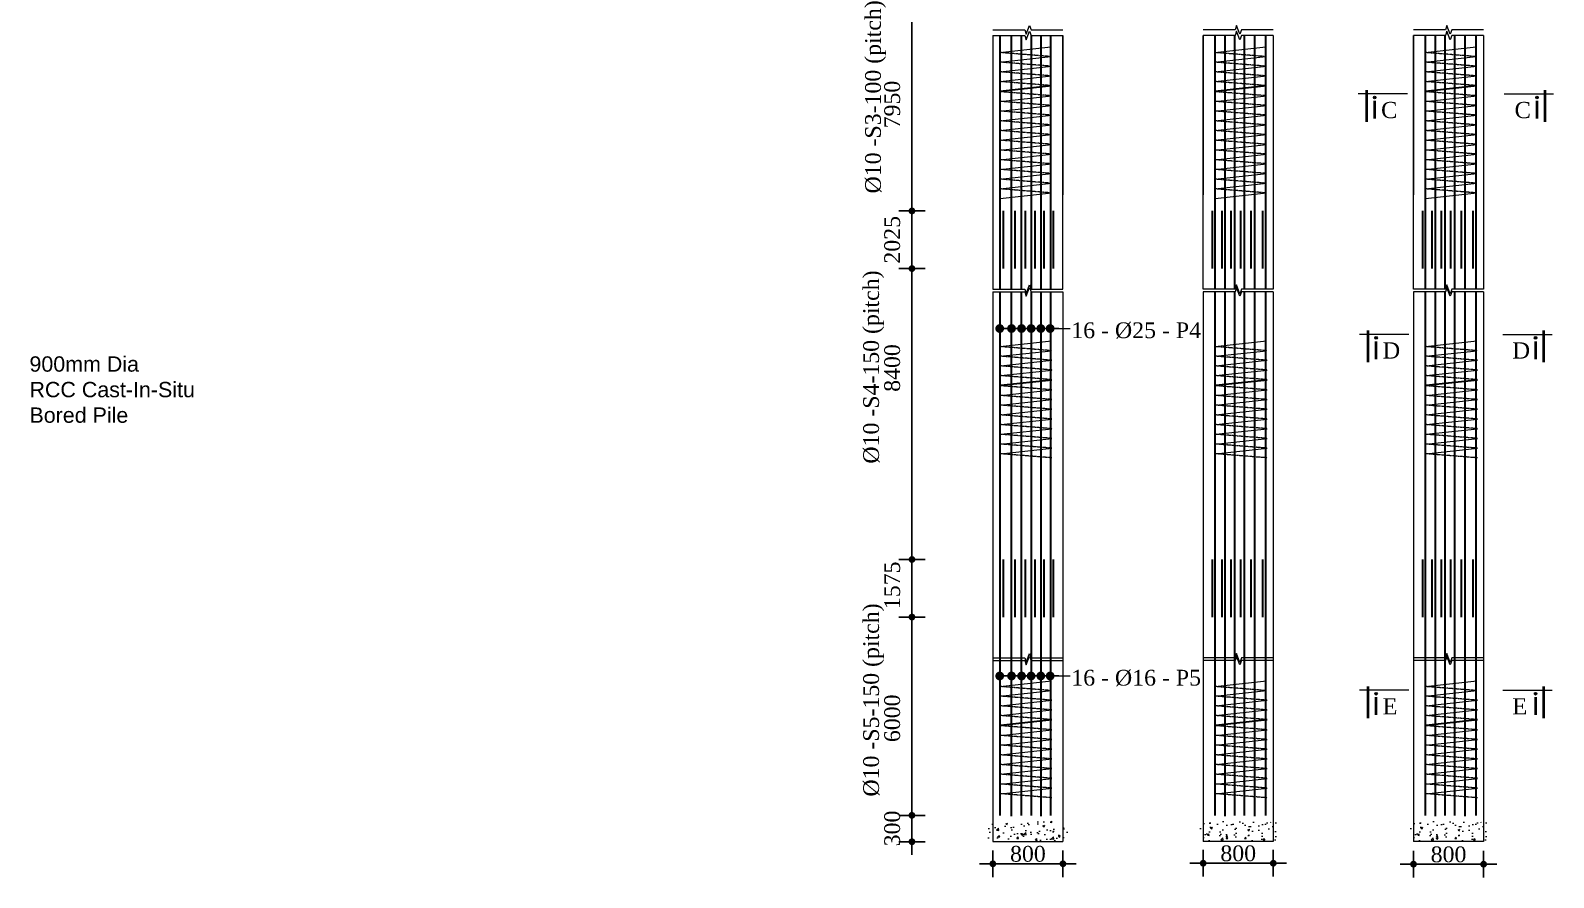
# Model space of a CAD drawing. Header units: millimetres. Extents: x -452357 to 35267, y 81803 to 461763.
# Drawn here: x -242716 to -225336, y 202482 to 212153 of the extents above; entities that cross this region are included whole.
import ezdxf

# ---------------------------------------------------------------- set-up
doc = ezdxf.new("R2010")
doc.units = ezdxf.units.MM
doc.header["$PDMODE"] = 2
doc.linetypes.add('DASHEDX2', pattern=[38.1, 25.4, -12.7])
doc.layers.get('Defpoints').update_dxf_attribs({"lineweight": 13})
for name, color, linetype, lineweight in [('Binder', 136, 'Continuous', 15), ('dim', 96, 'Continuous', 25), ('Dimision', 96, 'Continuous', 18), ('hatch', 65, 'Continuous', 15), ('Hatching', 65, 'Continuous', 20), ('Reinf.', 12, 'Continuous', 30), ('Text', 7, 'Continuous', 15)]:
    doc.layers.add(name, color=color, linetype=linetype, lineweight=lineweight)
doc.styles.add('ROMANS', font='arial.ttf', dxfattribs={"height": 200})
doc.styles.get("Standard").update_dxf_attribs({"font": 'times.ttf'})
doc.dimstyles.new('ISO-25', dxfattribs={"dimtxt": 175, "dimasz": 100, "dimexe": 65, "dimexo": 115.625, "dimgap": 40, "dimtad": 1, "dimtoh": 1, "dimdec": 0, "dimtxsty": 'Standard', "dimblk": 'DOT', "dimcen": 300, "dimclrd": 256, "dimclre": 256, "dimclrt": 256, "dimadec": 0, "dimazin": 0, "dimtfac": 1, "dimtdec": 0, "dimtix": 1, "dimtmove": 0, "dimatfit": 3, "dimldrblk": 'DOT', "dimfxl": 75, "dimlwd": -1, "dimarcsym": 0})
doc.dimstyles.new('ISO-70', dxfattribs={"dimscale": 0, "dimtxt": 70, "dimasz": 0.75, "dimexe": 35, "dimexo": 35, "dimgap": 20, "dimtad": 1, "dimdec": 0, "dimlfac": -1, "dimzin": 1, "dimdsep": 46, "dimtxsty": 'Standard', "dimblk": 'DIM', "dimcen": 60, "dimclrd": 256, "dimclre": 256, "dimclrt": 256, "dimadec": 0, "dimazin": 0, "dimtfac": 1, "dimtdec": 0, "dimtix": 1, "dimtofl": 0, "dimtmove": 0, "dimatfit": 3, "dimldrblk": 'DOT', "dimfxl": 35, "dimfxlon": 1, "dimtolj": 1, "dimlwd": -1, "dimarcsym": 0})
pattern_1 = [(50, (-223723.23, 280648.05), (211.65055, -18.51702), [22.13115, -243.4426]), (355, (-223723.23, 280648.05), (-40.943, 221.95833), [17.7049, -194.7541]), (100.4514, (-223705.6, 280646.5), (170.7077, 203.4412), [18.8086, -206.8944]), (46.1842, (-223723.23, 280707.06), (314.9236, -48.8417), [33.1967, -365.164]), (96.6356, (-223697, 280703), (275.8021, 287.4446), [28.2129, -310.3415]), (351.1842, (-223723.23, 280707.06), (275.8019, 287.4448), [26.5574, -292.1311]), (21, (-223693.72, 280692.31), (176.1365, -118.80557), [22.13115, -243.4426]), (326, (-223693.72, 280692.3), (71.79797, 213.9787), [17.7049, -194.7541]), (71.4514, (-223679.04, 280682.41), (247.93455, 95.17293), [18.8086, -206.8944]), (37.5, (-223723.23, 280648.05), (3.588154, 98.23097), [0, -192.39344, 0, -197.70492, 0, -195.4918]), (7.5, (-223723.23, 280648.05), (77.62708, 116.38378), [0, -112.72131, 0, -187.96721, 0, -74.5082]), (327.5, (-223789.03, 280648.05), (157.521375, -6.655536), [0, -73.7705, 0, -230.16393, 0, -305.40984]), (317.5, (-223818.54, 280648.05), (172.08772, 29.53918), [0, -95.90164, 0, -152.85246, 0, -216.88525])]

# ---------------------------------------------------------------- blocks, each defined once
blk = doc.blocks.new('DIM')
at = {"layer": 'dim'}
for p, q in [((-101, 0), (101, 0)), ((0, -101), (0, 101))]:
    blk.add_line(p, q, dxfattribs=at)
at = {"layer": 'dim', "const_width": 25.4}
blk.add_lwpolyline([(-13, 0, 1), (13, 0, 1)], format="xyb", close=True, dxfattribs=at)
blk = doc.blocks.new('*D142')
at = {"layer": 'Defpoints', "color": 0, "ltscale": 30, "transparency": 16777216}
for p in [(-231734, 203057), (-230934, 203057), (-230934, 202639)]:
    blk.add_point(p, dxfattribs=at)
at = {"layer": 'dim', "lineweight": -2, "ltscale": 30, "transparency": 16777216}
for p, q in [((-231734, 202674), (-231734, 202604)), ((-230934, 202674), (-230934, 202604))]:
    blk.add_line(p, q, dxfattribs=at)
at = {"layer": 'dim', "ltscale": 30, "transparency": 16777216}
blk.add_line((-231732, 202639), (-230935, 202639), dxfattribs=at)
at = {"layer": 'dim', "ltscale": 30, "transparency": 16777216, "xscale": 1.5, "yscale": 1.5, "zscale": 1.5, "rotation": 180}
blk.add_blockref('DIM', (-231734, 202639), dxfattribs=at)
at = {"layer": 'dim', "ltscale": 30, "transparency": 16777216, "xscale": 1.5, "yscale": 1.5, "zscale": 1.5}
blk.add_blockref('DIM', (-230934, 202639), dxfattribs=at)
at = {"layer": 'dim', "ltscale": 30, "transparency": 16777216, "insert": (-231334, 202751), "char_height": 160, "attachment_point": 5}
blk.add_mtext('\\A1;{\\H1.125x;800}', dxfattribs=at)
blk = doc.blocks.new('_Dot')
at = {"color": 0, "linetype": 'ByBlock', "lineweight": -2}
blk.add_line((-0.5, 0), (-1, 0), dxfattribs=at)
at = {"color": 0, "linetype": 'ByBlock', "const_width": 0.5}
blk.add_lwpolyline([(-0.25, 0, 1), (0.25, 0, 1)], format="xyb", close=True, dxfattribs=at)
blk = doc.blocks.new('*D143')
at = {"layer": 'Defpoints', "color": 0, "ltscale": 30, "transparency": 16777216}
for p in [(-226934, 203051), (-226134, 203051), (-226934, 202634)]:
    blk.add_point(p, dxfattribs=at)
at = {"layer": 'dim', "lineweight": -2, "ltscale": 30, "transparency": 16777216}
for p, q in [((-226934, 202669), (-226934, 202599)), ((-226134, 202669), (-226134, 202599))]:
    blk.add_line(p, q, dxfattribs=at)
at = {"layer": 'dim', "ltscale": 30, "transparency": 16777216}
blk.add_line((-226135, 202634), (-226932, 202634), dxfattribs=at)
at = {"layer": 'dim', "ltscale": 30, "transparency": 16777216, "xscale": 1.5, "yscale": 1.5, "zscale": 1.5, "rotation": 180}
blk.add_blockref('DIM', (-226934, 202634), dxfattribs=at)
at = {"layer": 'dim', "ltscale": 30, "transparency": 16777216, "xscale": 1.5, "yscale": 1.5, "zscale": 1.5}
blk.add_blockref('DIM', (-226134, 202634), dxfattribs=at)
at = {"layer": 'dim', "ltscale": 30, "transparency": 16777216, "insert": (-226534, 202745), "char_height": 160, "attachment_point": 5}
blk.add_mtext('\\A1;{\\H1.125x;800}', dxfattribs=at)
blk = doc.blocks.new('*D144')
at = {"layer": 'Defpoints', "color": 0, "ltscale": 30, "transparency": 16777216}
for p in [(-229334, 203062), (-228534, 203062), (-229334, 202645)]:
    blk.add_point(p, dxfattribs=at)
at = {"layer": 'dim', "lineweight": -2, "ltscale": 30, "transparency": 16777216}
for p, q in [((-229334, 202680), (-229334, 202610)), ((-228534, 202680), (-228534, 202610))]:
    blk.add_line(p, q, dxfattribs=at)
at = {"layer": 'dim', "ltscale": 30, "transparency": 16777216}
blk.add_line((-228535, 202645), (-229332, 202645), dxfattribs=at)
at = {"layer": 'dim', "ltscale": 30, "transparency": 16777216, "xscale": 1.5, "yscale": 1.5, "zscale": 1.5, "rotation": 180}
blk.add_blockref('DIM', (-229334, 202645), dxfattribs=at)
at = {"layer": 'dim', "ltscale": 30, "transparency": 16777216, "xscale": 1.5, "yscale": 1.5, "zscale": 1.5}
blk.add_blockref('DIM', (-228534, 202645), dxfattribs=at)
at = {"layer": 'dim', "ltscale": 30, "transparency": 16777216, "insert": (-228934, 202757), "char_height": 160, "attachment_point": 5}
blk.add_mtext('\\A1;{\\H1.125x;800}', dxfattribs=at)
blk = doc.blocks.new('*D150')
at = {"layer": 'Defpoints', "color": 0, "ltscale": 30, "transparency": 16777216}
for p in [(-232632, 212522), (-232657, 210092), (-231136, 210092)]:
    blk.add_point(p, dxfattribs=at)
at = {"layer": 'dim', "lineweight": -2, "ltscale": 30, "transparency": 16777216}
for p, q in [((-232657, 212522), (-232692, 212522)), ((-232622, 210092), (-232692, 210092))]:
    blk.add_line(p, q, dxfattribs=at)
at = {"layer": 'dim', "ltscale": 30, "transparency": 16777216}
blk.add_line((-232657, 212520), (-232657, 210093), dxfattribs=at)
at = {"layer": 'dim', "ltscale": 30, "transparency": 16777216, "xscale": 1.5, "yscale": 1.5, "zscale": 1.5}
for p, rotation in [((-232657, 212522), 90), ((-232657, 210092), 270)]:
    blk.add_blockref('DIM', p, dxfattribs=dict(at, rotation=rotation))
at = {"layer": 'dim', "ltscale": 30, "transparency": 16777216, "insert": (-232882, 211307), "char_height": 160, "attachment_point": 5, "rotation": 90}
blk.add_mtext('\\A1;{\\H1.125x;7950}', dxfattribs=at)
blk = doc.blocks.new('*D151')
at = {"layer": 'Defpoints', "color": 0, "ltscale": 30, "transparency": 16777216}
for p in [(-231136, 210092), (-232657, 209434), (-231136, 209434)]:
    blk.add_point(p, dxfattribs=at)
at = {"layer": 'dim', "lineweight": -2, "ltscale": 30, "transparency": 16777216}
for p, q in [((-232622, 210092), (-232692, 210092)), ((-232622, 209434), (-232692, 209434))]:
    blk.add_line(p, q, dxfattribs=at)
at = {"layer": 'dim', "ltscale": 30, "transparency": 16777216}
blk.add_line((-232657, 210090), (-232657, 209436), dxfattribs=at)
at = {"layer": 'dim', "ltscale": 30, "transparency": 16777216, "xscale": 1.5, "yscale": 1.5, "zscale": 1.5}
for p, rotation in [((-232657, 210092), 90), ((-232657, 209434), 270)]:
    blk.add_blockref('DIM', p, dxfattribs=dict(at, rotation=rotation))
at = {"layer": 'dim', "ltscale": 30, "transparency": 16777216, "insert": (-232882, 209763), "char_height": 160, "attachment_point": 5, "rotation": 90}
blk.add_mtext('\\A1;{\\H1.125x;2025}', dxfattribs=at)
blk = doc.blocks.new('*D152')
at = {"layer": 'Defpoints', "color": 0, "ltscale": 30, "transparency": 16777216}
for p in [(-232632, 210092), (-232657, 206113), (-231613, 206113)]:
    blk.add_point(p, dxfattribs=at)
at = {"layer": 'dim', "lineweight": -2, "ltscale": 30, "transparency": 16777216}
for p, q in [((-232657, 210092), (-232692, 210092)), ((-232622, 206113), (-232692, 206113))]:
    blk.add_line(p, q, dxfattribs=at)
at = {"layer": 'dim', "ltscale": 30, "transparency": 16777216}
blk.add_line((-232657, 210090), (-232657, 206115), dxfattribs=at)
at = {"layer": 'dim', "ltscale": 30, "transparency": 16777216, "xscale": 1.5, "yscale": 1.5, "zscale": 1.5}
for p, rotation in [((-232657, 210092), 90), ((-232657, 206113), 270)]:
    blk.add_blockref('DIM', p, dxfattribs=dict(at, rotation=rotation))
at = {"layer": 'dim', "ltscale": 30, "transparency": 16777216, "insert": (-232882, 208299), "char_height": 160, "attachment_point": 5, "rotation": 90}
blk.add_mtext('\\A1;{\\H1.125x;8400}', dxfattribs=at)
blk = doc.blocks.new('*D153')
at = {"layer": 'Defpoints', "color": 0, "ltscale": 30, "transparency": 16777216}
for p in [(-231163, 203192), (-232657, 202891), (-231163, 202891)]:
    blk.add_point(p, dxfattribs=at)
at = {"layer": 'dim', "lineweight": -2, "ltscale": 30, "transparency": 16777216}
for p, q in [((-232622, 203192), (-232692, 203192)), ((-232622, 202891), (-232692, 202891))]:
    blk.add_line(p, q, dxfattribs=at)
at = {"layer": 'dim', "ltscale": 30, "transparency": 16777216}
blk.add_line((-232657, 203190), (-232657, 202893), dxfattribs=at)
at = {"layer": 'dim', "ltscale": 30, "transparency": 16777216, "xscale": 1.5, "yscale": 1.5, "zscale": 1.5}
for p, rotation in [((-232657, 203192), 90), ((-232657, 202891), 270)]:
    blk.add_blockref('DIM', p, dxfattribs=dict(at, rotation=rotation))
at = {"layer": 'dim', "ltscale": 30, "transparency": 16777216, "insert": (-232882, 203042), "char_height": 160, "attachment_point": 5, "rotation": 90}
blk.add_mtext('\\A1;{\\H1.125x;300}', dxfattribs=at)
blk = doc.blocks.new('*D168')
at = {"layer": 'Defpoints', "color": 0, "ltscale": 30, "transparency": 16777216}
for p in [(-232657, 206113), (-231148, 206113), (-231148, 205456)]:
    blk.add_point(p, dxfattribs=at)
at = {"layer": 'dim', "lineweight": -2, "ltscale": 30, "transparency": 16777216}
for p, q in [((-232622, 206113), (-232692, 206113)), ((-232622, 205456), (-232692, 205456))]:
    blk.add_line(p, q, dxfattribs=at)
at = {"layer": 'dim', "ltscale": 30, "transparency": 16777216}
blk.add_line((-232657, 205457), (-232657, 206112), dxfattribs=at)
at = {"layer": 'dim', "ltscale": 30, "transparency": 16777216, "xscale": 1.5, "yscale": 1.5, "zscale": 1.5}
for p, rotation in [((-232657, 206113), 90), ((-232657, 205456), 270)]:
    blk.add_blockref('DIM', p, dxfattribs=dict(at, rotation=rotation))
at = {"layer": 'dim', "ltscale": 30, "transparency": 16777216, "insert": (-232882, 205818), "char_height": 160, "attachment_point": 5, "rotation": 90}
blk.add_mtext('\\A1;{\\H1.125x;1575}', dxfattribs=at)
blk = doc.blocks.new('*D170')
at = {"layer": 'Defpoints', "color": 0, "ltscale": 30, "transparency": 16777216}
for p in [(-232657, 206113), (-231613, 206113), (-231650, 203192)]:
    blk.add_point(p, dxfattribs=at)
at = {"layer": 'dim', "lineweight": -2, "ltscale": 30, "transparency": 16777216}
for p, q in [((-232622, 206113), (-232692, 206113)), ((-232622, 203192), (-232692, 203192))]:
    blk.add_line(p, q, dxfattribs=at)
at = {"layer": 'dim', "ltscale": 30, "transparency": 16777216}
blk.add_line((-232657, 203193), (-232657, 206112), dxfattribs=at)
at = {"layer": 'dim', "ltscale": 30, "transparency": 16777216, "xscale": 1.5, "yscale": 1.5, "zscale": 1.5}
for p, rotation in [((-232657, 206113), 90), ((-232657, 203192), 270)]:
    blk.add_blockref('DIM', p, dxfattribs=dict(at, rotation=rotation))
at = {"layer": 'dim', "ltscale": 30, "transparency": 16777216, "insert": (-232882, 204300), "char_height": 160, "attachment_point": 5, "rotation": 90}
blk.add_mtext('\\A1;{\\H1.125x;6000}', dxfattribs=at)

msp = doc.modelspace()

# ---------------------------------------------------------------- hatches: boundary and pattern name
at = {"layer": 'hatch', "ltscale": 30}
h = msp.add_hatch(dxfattribs=at)
h.set_pattern_fill('AR-CONC', color=256, scale=29.508197, style=0)
h.set_pattern_definition(pattern_1)
h.paths.add_polyline_path([(-230883.8, 203128.9), (-231783.8, 203112.7), (-231783.8, 202891.4), (-230883.8, 202891.4)])
h = msp.add_hatch(dxfattribs=at)
h.set_pattern_fill('AR-CONC', color=256, scale=29.508197, style=0)
h.set_pattern_definition([(50, (-226123.23, 280648.05), (211.65055, -18.51702), [22.13115, -243.4426]), (355, (-226123.23, 280648.05), (-40.943, 221.95833), [17.7049, -194.7541]), (100.4514, (-226105.6, 280646.5), (170.7077, 203.4412), [18.8086, -206.8944]), (46.1842, (-226123.23, 280707.06), (314.9236, -48.8417), [33.1967, -365.164]), (96.6356, (-226097, 280703), (275.8021, 287.4446), [28.2129, -310.3415]), (351.1842, (-226123.23, 280707.06), (275.8019, 287.4448), [26.5574, -292.1311]), (21, (-226093.72, 280692.31), (176.1365, -118.80557), [22.13115, -243.4426]), (326, (-226093.72, 280692.3), (71.79797, 213.9787), [17.7049, -194.7541]), (71.4514, (-226079.04, 280682.41), (247.93455, 95.17293), [18.8086, -206.8944]), (37.5, (-226123.23, 280648.05), (3.588154, 98.23097), [0, -192.39344, 0, -197.70492, 0, -195.4918]), (7.5, (-226123.23, 280648.05), (77.62708, 116.38378), [0, -112.72131, 0, -187.96721, 0, -74.5082]), (327.5, (-226189.03, 280648.05), (157.521375, -6.655536), [0, -73.7705, 0, -230.16393, 0, -305.40984]), (317.5, (-226218.54, 280648.05), (172.08772, 29.53918), [0, -95.90164, 0, -152.85246, 0, -216.88525])])
h.paths.add_polyline_path([(-229383.8, 203128.9), (-228483.8, 203112.7), (-228483.8, 202891.4), (-229383.8, 202891.4)])
h = msp.add_hatch(dxfattribs=at)
h.set_pattern_fill('AR-CONC', color=256, scale=29.508197, style=0)
h.set_pattern_definition(pattern_1)
h.paths.add_polyline_path([(-226983.8, 203128.9), (-226083.8, 203112.7), (-226083.8, 202891.4), (-226983.8, 202891.4)])
at = {"layer": 'Text'}
for points in [[(-227377.4, 211373.2, -1), (-227377.4, 211402.8, -1)], [(-225524.8, 211373.2, 1), (-225524.8, 211402.8, 1)], [(-227361.4, 208628.1, -1), (-227361.4, 208657.6, -1)], [(-225540.8, 208628.1, 1), (-225540.8, 208657.6, 1)], [(-227361.4, 204565.4, -1), (-227361.4, 204595, -1)], [(-225540.8, 204565.4, 1), (-225540.8, 204595, 1)]]:
    msp.add_hatch(color=256, dxfattribs=at).paths.add_polyline_path(points)

# ---------------------------------------------------------------- linework, layer by layer
at = {"layer": 'Binder', "ltscale": 5}
for p, q in [((-231656.2, 211900.9), (-231071.6, 211964.9)), ((-229201.9, 211900.9), (-228617.3, 211964.9)), ((-226801.9, 211900.9), (-226217.3, 211964.9)), ((-231656.2, 211790.2), (-231071.6, 211854.2)), ((-231650.3, 211680.2), (-231065.7, 211744.2)), ((-229201.9, 211790.2), (-228617.3, 211854.2)), ((-229196, 211680.2), (-228611.4, 211744.2)), ((-226801.9, 211790.2), (-226217.3, 211854.2)), ((-226796, 211680.2), (-226211.4, 211744.2)), ((-231650.3, 211569.5), (-231065.7, 211633.6)), ((-231650.3, 211458.9), (-231065.7, 211522.9)), ((-229196, 211569.5), (-228611.4, 211633.6)), ((-229196, 211458.9), (-228611.4, 211522.9)), ((-226796, 211569.5), (-226211.4, 211633.6)), ((-226796, 211458.9), (-226211.4, 211522.9)), ((-231650.3, 211343.1), (-231065.7, 211407.2)), ((-229196, 211343.1), (-228611.4, 211407.2)), ((-226796, 211343.1), (-226211.4, 211407.2)), ((-231650.3, 211232.5), (-231065.7, 211296.5)), ((-231650.3, 211120.8), (-231065.7, 211184.9)), ((-229196, 211232.5), (-228611.4, 211296.5)), ((-229196, 211120.8), (-228611.4, 211184.9)), ((-226796, 211232.5), (-226211.4, 211296.5)), ((-226796, 211120.8), (-226211.4, 211184.9)), ((-231650.3, 211010.2), (-231065.7, 211074.2)), ((-229196, 211010.2), (-228611.4, 211074.2)), ((-226796, 211010.2), (-226211.4, 211074.2)), ((-231650.3, 210899.5), (-231065.7, 210963.6)), ((-231650.3, 210787.9), (-231065.7, 210851.9)), ((-229196, 210899.5), (-228611.4, 210963.6)), ((-229196, 210787.9), (-228611.4, 210851.9)), ((-226796, 210899.5), (-226211.4, 210963.6)), ((-226796, 210787.9), (-226211.4, 210851.9)), ((-231650.3, 210677.2), (-231065.7, 210741.3)), ((-229196, 210677.2), (-228611.4, 210741.3)), ((-226796, 210677.2), (-226211.4, 210741.3)), ((-231650.3, 210566.6), (-231065.7, 210630.6)), ((-231650.3, 210454.9), (-231065.7, 210519)), ((-229196, 210566.6), (-228611.4, 210630.6)), ((-229196, 210454.9), (-228611.4, 210519)), ((-226796, 210566.6), (-226211.4, 210630.6)), ((-226796, 210454.9), (-226211.4, 210519)), ((-231650.3, 210344.3), (-231065.7, 210408.3)), ((-231650.3, 210233.6), (-231065.7, 210297.6)), ((-229196, 210344.3), (-228611.4, 210408.3)), ((-229196, 210233.6), (-228611.4, 210297.6)), ((-226796, 210344.3), (-226211.4, 210408.3)), ((-226796, 210233.6), (-226211.4, 210297.6)), ((-231650.3, 208543.6), (-231065.7, 208607.6)), ((-229196, 208543.6), (-228611.4, 208607.6)), ((-226796, 208543.6), (-226211.4, 208607.6)), ((-231650.3, 208432.9), (-231065.7, 208497)), ((-231644.4, 208322.9), (-231059.8, 208387)), ((-229196, 208432.9), (-228611.4, 208497)), ((-229190.1, 208322.9), (-228605.5, 208387)), ((-226796, 208432.9), (-226211.4, 208497)), ((-226790.1, 208322.9), (-226205.5, 208387)), ((-231644.4, 208212.3), (-231059.8, 208276.3)), ((-229190.1, 208212.3), (-228605.5, 208276.3)), ((-226790.1, 208212.3), (-226205.5, 208276.3)), ((-231644.4, 208101.6), (-231059.8, 208165.7)), ((-231644.4, 207985.9), (-231059.8, 208049.9)), ((-229190.1, 208101.6), (-228605.5, 208165.7)), ((-229190.1, 207985.9), (-228605.5, 208049.9)), ((-226790.1, 208101.6), (-226205.5, 208165.7)), ((-226790.1, 207985.9), (-226205.5, 208049.9)), ((-231644.4, 207875.2), (-231059.8, 207939.2)), ((-229190.1, 207875.2), (-228605.5, 207939.2)), ((-226790.1, 207875.2), (-226205.5, 207939.2)), ((-231644.4, 207763.6), (-231059.8, 207827.6)), ((-231644.4, 207652.9), (-231059.8, 207716.9)), ((-229190.1, 207763.6), (-228605.5, 207827.6)), ((-229190.1, 207652.9), (-228605.5, 207716.9)), ((-226790.1, 207763.6), (-226205.5, 207827.6)), ((-226790.1, 207652.9), (-226205.5, 207716.9)), ((-231644.4, 207542.2), (-231059.8, 207606.3)), ((-229190.1, 207542.2), (-228605.5, 207606.3)), ((-226790.1, 207542.2), (-226205.5, 207606.3)), ((-231644.4, 207430.6), (-231059.8, 207494.6)), ((-231644.4, 207319.9), (-231059.8, 207384)), ((-229190.1, 207430.6), (-228605.5, 207494.6)), ((-229190.1, 207319.9), (-228605.5, 207384)), ((-226790.1, 207430.6), (-226205.5, 207494.6)), ((-226790.1, 207319.9), (-226205.5, 207384)), ((-231650.3, 204662.5), (-231065.7, 204726.6)), ((-231650.3, 204551.9), (-231065.7, 204615.9)), ((-229196, 204662.5), (-228611.4, 204726.6)), ((-229196, 204551.9), (-228611.4, 204615.9)), ((-226796, 204662.5), (-226211.4, 204726.6)), ((-226796, 204551.9), (-226211.4, 204615.9)), ((-231644.4, 204441.9), (-231059.8, 204505.9)), ((-231644.4, 204331.2), (-231059.8, 204395.3)), ((-229190.1, 204441.9), (-228605.5, 204505.9)), ((-229190.1, 204331.2), (-228605.5, 204395.3)), ((-226790.1, 204441.9), (-226205.5, 204505.9)), ((-226790.1, 204331.2), (-226205.5, 204395.3)), ((-231644.4, 204220.6), (-231059.8, 204284.6)), ((-229190.1, 204220.6), (-228605.5, 204284.6)), ((-226790.1, 204220.6), (-226205.5, 204284.6)), ((-231644.4, 204104.8), (-231059.8, 204168.9)), ((-231644.4, 203994.2), (-231059.8, 204058.2)), ((-229190.1, 204104.8), (-228605.5, 204168.9)), ((-229190.1, 203994.2), (-228605.5, 204058.2)), ((-226790.1, 204104.8), (-226205.5, 204168.9)), ((-226790.1, 203994.2), (-226205.5, 204058.2)), ((-231644.4, 203882.5), (-231059.8, 203946.6)), ((-229190.1, 203882.5), (-228605.5, 203946.6)), ((-226790.1, 203882.5), (-226205.5, 203946.6)), ((-231644.4, 203771.9), (-231059.8, 203835.9)), ((-231644.4, 203661.2), (-231059.8, 203725.2)), ((-229190.1, 203771.9), (-228605.5, 203835.9)), ((-229190.1, 203661.2), (-228605.5, 203725.2)), ((-226790.1, 203771.9), (-226205.5, 203835.9)), ((-226790.1, 203661.2), (-226205.5, 203725.2)), ((-231644.4, 203549.6), (-231059.8, 203613.6)), ((-229190.1, 203549.6), (-228605.5, 203613.6)), ((-226790.1, 203549.6), (-226205.5, 203613.6)), ((-231644.4, 203438.9), (-231059.8, 203502.9)), ((-229190.1, 203438.9), (-228605.5, 203502.9)), ((-226790.1, 203438.9), (-226205.5, 203502.9))]:
    msp.add_line(p, q, dxfattribs=at)
at = {"layer": 'Binder', "linetype": 'DASHEDX2', "ltscale": 0.007}
for p, q in [((-231071.6, 211854.2), (-231656.2, 211900.9)), ((-228617.3, 211854.2), (-229201.9, 211900.9)), ((-226217.3, 211854.2), (-226801.9, 211900.9)), ((-231065.7, 211744.2), (-231650.3, 211790.8)), ((-228611.4, 211744.2), (-229196, 211790.8)), ((-226211.4, 211744.2), (-226796, 211790.8)), ((-231065.7, 211633.6), (-231650.3, 211680.2)), ((-231065.7, 211522.9), (-231650.3, 211569.5)), ((-228611.4, 211633.6), (-229196, 211680.2)), ((-228611.4, 211522.9), (-229196, 211569.5)), ((-226211.4, 211633.6), (-226796, 211680.2)), ((-226211.4, 211522.9), (-226796, 211569.5)), ((-231065.7, 211407.2), (-231650.3, 211453.8)), ((-231065.7, 211296.5), (-231650.3, 211343.1)), ((-228611.4, 211407.2), (-229196, 211453.8)), ((-228611.4, 211296.5), (-229196, 211343.1)), ((-226211.4, 211407.2), (-226796, 211453.8)), ((-226211.4, 211296.5), (-226796, 211343.1)), ((-231065.7, 211185.9), (-231650.3, 211232.5)), ((-228611.4, 211185.9), (-229196, 211232.5)), ((-226211.4, 211185.9), (-226796, 211232.5)), ((-231065.7, 211074.2), (-231650.3, 211120.8)), ((-231065.7, 210963.6), (-231650.3, 211010.2)), ((-228611.4, 211074.2), (-229196, 211120.8)), ((-228611.4, 210963.6), (-229196, 211010.2)), ((-226211.4, 211074.2), (-226796, 211120.8)), ((-226211.4, 210963.6), (-226796, 211010.2)), ((-231065.7, 210852.9), (-231650.3, 210899.5)), ((-228611.4, 210852.9), (-229196, 210899.5)), ((-226211.4, 210852.9), (-226796, 210899.5)), ((-231065.7, 210741.3), (-231650.3, 210787.9)), ((-231065.7, 210630.6), (-231650.3, 210677.2)), ((-228611.4, 210741.3), (-229196, 210787.9)), ((-228611.4, 210630.6), (-229196, 210677.2)), ((-226211.4, 210741.3), (-226796, 210787.9)), ((-226211.4, 210630.6), (-226796, 210677.2)), ((-231065.7, 210519.9), (-231650.3, 210566.6)), ((-228611.4, 210519.9), (-229196, 210566.6)), ((-226211.4, 210519.9), (-226796, 210566.6)), ((-231065.7, 210408.3), (-231650.3, 210454.9)), ((-231065.7, 210297.6), (-231650.3, 210344.3)), ((-228611.4, 210408.3), (-229196, 210454.9)), ((-228611.4, 210297.6), (-229196, 210344.3)), ((-226211.4, 210408.3), (-226796, 210454.9)), ((-226211.4, 210297.6), (-226796, 210344.3)), ((-231065.7, 208497), (-231650.3, 208543.6)), ((-231059.8, 208387), (-231644.4, 208433.6)), ((-228611.4, 208497), (-229196, 208543.6)), ((-228605.5, 208387), (-229190.1, 208433.6)), ((-226211.4, 208497), (-226796, 208543.6)), ((-226205.5, 208387), (-226790.1, 208433.6)), ((-231059.8, 208276.3), (-231644.4, 208322.9)), ((-231059.8, 208165.7), (-231644.4, 208212.3)), ((-228605.5, 208276.3), (-229190.1, 208322.9)), ((-228605.5, 208165.7), (-229190.1, 208212.3)), ((-226205.5, 208276.3), (-226790.1, 208322.9)), ((-226205.5, 208165.7), (-226790.1, 208212.3)), ((-231059.8, 208049.9), (-231644.4, 208096.5)), ((-228605.5, 208049.9), (-229190.1, 208096.5)), ((-226205.5, 208049.9), (-226790.1, 208096.5)), ((-231059.8, 207939.2), (-231644.4, 207985.9)), ((-231059.8, 207828.6), (-231644.4, 207875.2)), ((-228605.5, 207939.2), (-229190.1, 207985.9)), ((-228605.5, 207828.6), (-229190.1, 207875.2)), ((-226205.5, 207939.2), (-226790.1, 207985.9)), ((-226205.5, 207828.6), (-226790.1, 207875.2)), ((-231059.8, 207716.9), (-231644.4, 207763.6)), ((-228605.5, 207716.9), (-229190.1, 207763.6)), ((-226205.5, 207716.9), (-226790.1, 207763.6)), ((-231059.8, 207606.3), (-231644.4, 207652.9)), ((-231059.8, 207495.6), (-231644.4, 207542.2)), ((-228605.5, 207606.3), (-229190.1, 207652.9)), ((-228605.5, 207495.6), (-229190.1, 207542.2)), ((-226205.5, 207606.3), (-226790.1, 207652.9)), ((-226205.5, 207495.6), (-226790.1, 207542.2)), ((-231059.8, 207384), (-231644.4, 207430.6)), ((-228605.5, 207384), (-229190.1, 207430.6)), ((-226205.5, 207384), (-226790.1, 207430.6)), ((-231059.8, 207273.3), (-231644.4, 207319.9)), ((-228605.5, 207273.3), (-229190.1, 207319.9)), ((-226205.5, 207273.3), (-226790.1, 207319.9)), ((-231065.7, 204615.9), (-231650.3, 204662.5)), ((-228611.4, 204615.9), (-229196, 204662.5)), ((-226211.4, 204615.9), (-226796, 204662.5)), ((-231059.8, 204505.9), (-231644.4, 204552.5)), ((-231059.8, 204395.3), (-231644.4, 204441.9)), ((-228605.5, 204505.9), (-229190.1, 204552.5)), ((-228605.5, 204395.3), (-229190.1, 204441.9)), ((-226205.5, 204505.9), (-226790.1, 204552.5)), ((-226205.5, 204395.3), (-226790.1, 204441.9)), ((-231059.8, 204284.6), (-231644.4, 204331.2)), ((-231059.8, 204168.9), (-231644.4, 204215.5)), ((-228605.5, 204284.6), (-229190.1, 204331.2)), ((-228605.5, 204168.9), (-229190.1, 204215.5)), ((-226205.5, 204284.6), (-226790.1, 204331.2)), ((-226205.5, 204168.9), (-226790.1, 204215.5)), ((-231059.8, 204058.2), (-231644.4, 204104.8)), ((-228605.5, 204058.2), (-229190.1, 204104.8)), ((-226205.5, 204058.2), (-226790.1, 204104.8)), ((-231059.8, 203947.5), (-231644.4, 203994.2)), ((-231059.8, 203835.9), (-231644.4, 203882.5)), ((-228605.5, 203947.5), (-229190.1, 203994.2)), ((-228605.5, 203835.9), (-229190.1, 203882.5)), ((-226205.5, 203947.5), (-226790.1, 203994.2)), ((-226205.5, 203835.9), (-226790.1, 203882.5)), ((-231059.8, 203725.2), (-231644.4, 203771.9)), ((-228605.5, 203725.2), (-229190.1, 203771.9)), ((-226205.5, 203725.2), (-226790.1, 203771.9)), ((-231059.8, 203614.6), (-231644.4, 203661.2)), ((-231059.8, 203502.9), (-231644.4, 203549.6)), ((-228605.5, 203614.6), (-229190.1, 203661.2)), ((-228605.5, 203502.9), (-229190.1, 203549.6)), ((-226205.5, 203614.6), (-226790.1, 203661.2)), ((-226205.5, 203502.9), (-226790.1, 203549.6)), ((-231059.8, 203392.3), (-231644.4, 203438.9)), ((-228605.5, 203392.3), (-229190.1, 203438.9)), ((-226205.5, 203392.3), (-226790.1, 203438.9))]:
    msp.add_line(p, q, dxfattribs=at)
at = {"layer": 'Hatching', "ltscale": 3}
for p, q in [((-231733.8, 212095.2), (-231733.8, 210276)), ((-230933.8, 212095.2), (-230933.8, 210276)), ((-229333.8, 212095.2), (-229333.8, 210276)), ((-228533.8, 212095.2), (-228533.8, 210276)), ((-226933.8, 212095.2), (-226933.8, 210276)), ((-226133.8, 212095.2), (-226133.8, 210276)), ((-231733.8, 209168.7), (-231733.8, 207558.2)), ((-230933.8, 209168.7), (-230933.8, 207560.2)), ((-229333.8, 209168.7), (-229333.8, 207560.2)), ((-228533.8, 209168.7), (-228533.8, 207558.2)), ((-226933.8, 209168.7), (-226933.8, 207560.2)), ((-226133.8, 209168.7), (-226133.8, 207558.2)), ((-231733.8, 207558.2), (-231733.8, 202891.4)), ((-230933.8, 207560.2), (-230933.8, 202891.4)), ((-229333.8, 207560.2), (-229333.8, 202891.4)), ((-228533.8, 207558.2), (-228533.8, 202891.4)), ((-226933.8, 207560.2), (-226933.8, 202891.4)), ((-226133.8, 207558.2), (-226133.8, 202891.4)), ((-231733.8, 202891.4), (-230933.8, 202891.4)), ((-228533.8, 202891.4), (-229333.8, 202891.4)), ((-226133.8, 202891.4), (-226933.8, 202891.4))]:
    msp.add_line(p, q, dxfattribs=at)
for points in [[(-231733.8, 212160.2), (-231370.7, 212160.2), (-231352.2, 212109.5), (-231315.4, 212210.8), (-231296.9, 212160.2), (-230933.8, 212160.2)], [(-228533.8, 212160.2), (-228896.9, 212160.2), (-228915.4, 212109.5), (-228952.2, 212210.8), (-228970.7, 212160.2), (-229333.8, 212160.2)], [(-226133.8, 212160.2), (-226496.9, 212160.2), (-226515.4, 212109.5), (-226552.2, 212210.8), (-226570.7, 212160.2), (-226933.8, 212160.2)], [(-231733.8, 212095.2), (-231370.7, 212095.2), (-231352.2, 212044.5), (-231315.4, 212145.8), (-231296.9, 212095.2), (-230933.8, 212095.2)], [(-231733.8, 212095.2), (-231733.8, 210276)], [(-231733.8, 212095.2), (-231733.8, 210276)], [(-230933.8, 210276), (-230933.8, 212095.2)], [(-230933.8, 210276), (-230933.8, 212095.2)], [(-228533.8, 212095.2), (-228896.9, 212095.2), (-228915.4, 212044.5), (-228952.2, 212145.8), (-228970.7, 212095.2), (-229333.8, 212095.2)], [(-229333.8, 210276), (-229333.8, 212095.2)], [(-229333.8, 210276), (-229333.8, 212095.2)], [(-228533.8, 212095.2), (-228533.8, 210276)], [(-228533.8, 212095.2), (-228533.8, 210276)], [(-226133.8, 212095.2), (-226496.9, 212095.2), (-226515.4, 212044.5), (-226552.2, 212145.8), (-226570.7, 212095.2), (-226933.8, 212095.2)], [(-226933.8, 210276), (-226933.8, 212095.2)], [(-226933.8, 210276), (-226933.8, 212095.2)], [(-226133.8, 212095.2), (-226133.8, 210276)], [(-226133.8, 212095.2), (-226133.8, 210276)], [(-231733.8, 210276), (-231733.8, 209198.4)], [(-230933.8, 209198.4), (-230933.8, 210276)], [(-229333.8, 209198.4), (-229333.8, 210276)], [(-228533.8, 210276), (-228533.8, 209198.4)], [(-226933.8, 209198.4), (-226933.8, 210276)], [(-226133.8, 210276), (-226133.8, 209198.4)], [(-231733.8, 209198.4), (-231370.7, 209198.4), (-231352.2, 209147.8), (-231315.4, 209249.1), (-231296.9, 209198.4), (-230933.8, 209198.4)], [(-231733.8, 209168.7), (-231370.7, 209168.7), (-231352.2, 209118), (-231315.4, 209219.3), (-231296.9, 209168.7), (-230933.8, 209168.7)], [(-228533.8, 209198.4), (-228896.9, 209198.4), (-228915.4, 209147.8), (-228952.2, 209249.1), (-228970.7, 209198.4), (-229333.8, 209198.4)], [(-228533.8, 209168.7), (-228896.9, 209168.7), (-228915.4, 209118), (-228952.2, 209219.3), (-228970.7, 209168.7), (-229333.8, 209168.7)], [(-226133.8, 209198.4), (-226496.9, 209198.4), (-226515.4, 209147.8), (-226552.2, 209249.1), (-226570.7, 209198.4), (-226933.8, 209198.4)], [(-226133.8, 209168.7), (-226496.9, 209168.7), (-226515.4, 209118), (-226552.2, 209219.3), (-226570.7, 209168.7), (-226933.8, 209168.7)], [(-231733.8, 204989), (-231370.7, 204989), (-231352.2, 204938.3), (-231315.4, 205039.7), (-231296.9, 204989), (-230933.8, 204989)], [(-231733.8, 204959.2), (-231370.7, 204959.2), (-231352.2, 204908.6), (-231315.4, 205009.9), (-231296.9, 204959.2), (-230933.8, 204959.2)], [(-228533.8, 204989), (-228896.9, 204989), (-228915.4, 204938.3), (-228952.2, 205039.7), (-228970.7, 204989), (-229333.8, 204989)], [(-228533.8, 204959.2), (-228896.9, 204959.2), (-228915.4, 204908.6), (-228952.2, 205009.9), (-228970.7, 204959.2), (-229333.8, 204959.2)], [(-226133.8, 204989), (-226496.9, 204989), (-226515.4, 204938.3), (-226552.2, 205039.7), (-226570.7, 204989), (-226933.8, 204989)], [(-226133.8, 204959.2), (-226496.9, 204959.2), (-226515.4, 204908.6), (-226552.2, 205009.9), (-226570.7, 204959.2), (-226933.8, 204959.2)]]:
    msp.add_lwpolyline(points, dxfattribs=at)
at = {"layer": 'Reinf.', "ltscale": 5}
for p, q in [((-231405.6, 210276), (-231405.6, 212095.2)), ((-231293.1, 210276), (-231293.1, 212095.2)), ((-231293.1, 210276), (-231293.1, 212095.2)), ((-231293.1, 210276), (-231293.1, 212095.2)), ((-228974.5, 210276), (-228974.5, 212095.2)), ((-228974.5, 210276), (-228974.5, 212095.2)), ((-228974.5, 210276), (-228974.5, 212095.2)), ((-228862, 210276), (-228862, 212095.2)), ((-226574.5, 210276), (-226574.5, 212095.2)), ((-226574.5, 210276), (-226574.5, 212095.2)), ((-226574.5, 210276), (-226574.5, 212095.2)), ((-226462, 210276), (-226462, 212095.2)), ((-231650.3, 211458.9), (-231065.7, 211522.9)), ((-229196, 211458.9), (-228611.4, 211522.9)), ((-226796, 211458.9), (-226211.4, 211522.9)), ((-231405.6, 209198.4), (-231405.6, 210276)), ((-231293.1, 209198.4), (-231293.1, 210276)), ((-231293.1, 210069.4), (-231293.1, 210276)), ((-228974.5, 209198.4), (-228974.5, 210276)), ((-228974.5, 210069.4), (-228974.5, 210276)), ((-228862, 209198.4), (-228862, 210276)), ((-226574.5, 209198.4), (-226574.5, 210276)), ((-226574.5, 210069.4), (-226574.5, 210276)), ((-226462, 209198.4), (-226462, 210276)), ((-231480, 209434.3), (-231480, 210091.8)), ((-231361.5, 209434.3), (-231361.5, 210091.8)), ((-231253, 209434.3), (-231253, 210091.8)), ((-231148.4, 209434.3), (-231148.4, 210091.8)), ((-229119.1, 209434.3), (-229119.1, 210091.8)), ((-229014.6, 209434.3), (-229014.6, 210091.8)), ((-228906.1, 209434.3), (-228906.1, 210091.8)), ((-228787.5, 209434.3), (-228787.5, 210091.8)), ((-226719.1, 209434.3), (-226719.1, 210091.8)), ((-226614.6, 209434.3), (-226614.6, 210091.8)), ((-226506.1, 209434.3), (-226506.1, 210091.8)), ((-226387.5, 209434.3), (-226387.5, 210091.8)), ((-231405.6, 203191.6), (-231405.6, 209168.7)), ((-231293.1, 203191.6), (-231293.1, 209168.7)), ((-228974.5, 203191.6), (-228974.5, 209168.7)), ((-228862, 203191.6), (-228862, 209168.7)), ((-226574.5, 203191.6), (-226574.5, 209168.7)), ((-226462, 203191.6), (-226462, 209168.7)), ((-231644.4, 208101.6), (-231059.8, 208165.7)), ((-229190.1, 208101.6), (-228605.5, 208165.7)), ((-226790.1, 208101.6), (-226205.5, 208165.7)), ((-231480, 205455.6), (-231480, 206113.1)), ((-231361.5, 205455.6), (-231361.5, 206113.1)), ((-231253, 205455.6), (-231253, 206113.1)), ((-231148.4, 205455.6), (-231148.4, 206113.1)), ((-229119.1, 205455.6), (-229119.1, 206113.1)), ((-229014.6, 205455.6), (-229014.6, 206113.1)), ((-228906.1, 205455.6), (-228906.1, 206113.1)), ((-228787.5, 205455.6), (-228787.5, 206113.1)), ((-226719.1, 205455.6), (-226719.1, 206113.1)), ((-226614.6, 205455.6), (-226614.6, 206113.1)), ((-226506.1, 205455.6), (-226506.1, 206113.1)), ((-226387.5, 205455.6), (-226387.5, 206113.1)), ((-231644.4, 204220.6), (-231059.8, 204284.6)), ((-229190.1, 204220.6), (-228605.5, 204284.6)), ((-226790.1, 204220.6), (-226205.5, 204284.6))]:
    msp.add_line(p, q, dxfattribs=at)
for points in [[(-231650.3, 210276), (-231650.3, 212095.2)], [(-231650.3, 210276), (-231650.3, 212095.2)], [(-231522, 210276), (-231522, 212095.2)], [(-231522, 210276), (-231522, 212095.2)], [(-231184, 210276), (-231184, 212095.2)], [(-231071.6, 210276), (-231071.6, 212095.2)], [(-231071.6, 210276), (-231071.6, 212095.2)], [(-229196, 210276), (-229196, 212095.2)], [(-229196, 210276), (-229196, 212095.2)], [(-229083.6, 210276), (-229083.6, 212095.2)], [(-228745.6, 210276), (-228745.6, 212095.2)], [(-228745.6, 210276), (-228745.6, 212095.2)], [(-228617.3, 210276), (-228617.3, 212095.2)], [(-228617.3, 210276), (-228617.3, 212095.2)], [(-226796, 210276), (-226796, 212095.2)], [(-226796, 210276), (-226796, 212095.2)], [(-226683.6, 210276), (-226683.6, 212095.2)], [(-226345.6, 210276), (-226345.6, 212095.2)], [(-226345.6, 210276), (-226345.6, 212095.2)], [(-226217.3, 210276), (-226217.3, 212095.2)], [(-226217.3, 210276), (-226217.3, 212095.2)], [(-231650.3, 209198.4), (-231650.3, 210276)], [(-231522, 209198.4), (-231522, 210276)], [(-231184, 209198.4), (-231184, 210276)], [(-231071.6, 209198.4), (-231071.6, 210276)], [(-229196, 209198.4), (-229196, 210276)], [(-229083.6, 209198.4), (-229083.6, 210276)], [(-228745.6, 209198.4), (-228745.6, 210276)], [(-228617.3, 209198.4), (-228617.3, 210276)], [(-226796, 209198.4), (-226796, 210276)], [(-226683.6, 209198.4), (-226683.6, 210276)], [(-226345.6, 209198.4), (-226345.6, 210276)], [(-226217.3, 209198.4), (-226217.3, 210276)], [(-231613.4, 209434.3), (-231613.4, 210091.8)], [(-231040.7, 209434.3), (-231040.7, 210091.8)], [(-229226.9, 209434.3), (-229226.9, 210091.8)], [(-228654.2, 209434.3), (-228654.2, 210091.8)], [(-226826.9, 209434.3), (-226826.9, 210091.8)], [(-226254.2, 209434.3), (-226254.2, 210091.8)], [(-231650.3, 203191.6), (-231650.3, 209168.7)], [(-231522, 203183.3), (-231522, 209168.7)], [(-231184, 203183.3), (-231184, 209168.7)], [(-231071.6, 203191.6), (-231071.6, 209168.7)], [(-229196, 203191.6), (-229196, 209168.7)], [(-229083.6, 203183.3), (-229083.6, 209168.7)], [(-228745.6, 203183.3), (-228745.6, 209168.7)], [(-228617.3, 203191.6), (-228617.3, 209168.7)], [(-226796, 203191.6), (-226796, 209168.7)], [(-226683.6, 203183.3), (-226683.6, 209168.7)], [(-226345.6, 203183.3), (-226345.6, 209168.7)], [(-226217.3, 203191.6), (-226217.3, 209168.7)], [(-231613.4, 205455.6), (-231613.4, 206113.1)], [(-231040.7, 205455.6), (-231040.7, 206113.1)], [(-229226.9, 205455.6), (-229226.9, 206113.1)], [(-228654.2, 205455.6), (-228654.2, 206113.1)], [(-226826.9, 205455.6), (-226826.9, 206113.1)], [(-226254.2, 205455.6), (-226254.2, 206113.1)]]:
    msp.add_lwpolyline(points, dxfattribs=at)
at = {"layer": 'Text'}
for p, q in [((-227001.8, 211427.7), (-227566.2, 211427.7)), ((-225900.4, 211427.7), (-225336, 211427.7)), ((-226985.8, 208682.6), (-227550.2, 208682.6)), ((-225916.4, 208682.6), (-225351.9, 208682.6)), ((-226985.8, 204619.9), (-227550.2, 204619.9)), ((-225916.4, 204619.9), (-225351.9, 204619.9))]:
    msp.add_line(p, q, dxfattribs=at)
at = {"layer": 'Text', "const_width": 29.6}
for points in [[(-227468.3, 211473), (-227468.3, 211108)], [(-227377.4, 211350.5), (-227377.4, 211144.6)], [(-225524.8, 211350.5), (-225524.8, 211144.6)], [(-225433.9, 211473), (-225433.9, 211108)], [(-227452.4, 208727.8), (-227452.4, 208362.9)], [(-225449.8, 208727.8), (-225449.8, 208362.9)], [(-227361.4, 208605.3), (-227361.4, 208399.5)], [(-225540.8, 208605.3), (-225540.8, 208399.5)], [(-227452.4, 204665.2), (-227452.4, 204300.3)], [(-225449.8, 204665.2), (-225449.8, 204300.3)], [(-227361.4, 204542.7), (-227361.4, 204336.8)], [(-225540.8, 204542.7), (-225540.8, 204336.8)]]:
    msp.add_lwpolyline(points, dxfattribs=at)
at = {"layer": 'Text'}
for centre in [(-227377.4, 211388), (-225524.8, 211388), (-227361.4, 208642.8), (-225540.8, 208642.8), (-227361.4, 204580.2), (-225540.8, 204580.2)]:
    msp.add_circle(centre, 14.8, dxfattribs=at)

# ---------------------------------------------------------------- texts
at = {"layer": 'dim', "ltscale": 30, "char_height": 180, "attachment_point": 5, "rotation": 90}
for s, insert in [('%%C10 -S3-100 (pitch)', (-233072.3, 211394.8)), ('%%C10 -S4-150 (pitch)', (-233094.2, 208310.1)), ('%%C10 -S5-150 (pitch)', (-233094.2, 204508.6))]:
    msp.add_mtext(s, dxfattribs=dict(at, insert=insert))
at = {"layer": 'Text'}
for s, height, p in [('C', 184.9, (-227303.9, 211152)), ('C', 184.9, (-225780.8, 211152)), ('16 - %%C25 - P4', 180, (-230838.8, 208640.1)), ('D', 184.9, (-227287.9, 208406.9)), ('D', 184.9, (-225805.7, 208406.9)), ('16 - %%C16 - P5', 180, (-230838.8, 204673.3)), ('E', 184.9, (-227287.9, 204344.2)), ('E', 184.9, (-225805.7, 204344.2))]:
    msp.add_text(s, height=height, dxfattribs=at).set_placement(p)
at = {"layer": 'Text', "insert": (-240429.5, 208432.2), "char_height": 175, "width": 2297.815, "attachment_point": 3, "style": 'ROMANS'}
msp.add_mtext('\\pxql;900mm Dia \\PRCC Cast-In-Situ Bored Pile', dxfattribs=at)

# ---------------------------------------------------------------- dimensions: what is measured, and where the dimension line sits
at = {"layer": 'dim', "ltscale": 30}
for base, p1, p2, angle, text, picture, middle in [((-232657.5, 210091.8), (-232632.4, 212521.7), (-231135.8, 210091.8), 90, '{\\H1.125x;7950}', '*D150', (-232881.5, 211306.8)), ((-232657.5, 209434.3), (-231135.8, 210091.8), (-231135.8, 209434.3), 90, '{\\H1.125x;2025}', '*D151', (-232881.5, 209763.1)), ((-232657.5, 206113.1), (-232632.5, 210091.8), (-231613.4, 206113.1), 90, '{\\H1.125x;8400}', '*D152', (-232881.5, 208299.2)), ((-232657.5, 206113.1), (-231148.4, 205455.6), (-231148.4, 206113.1), 270, '{\\H1.125x;1575}', '*D168', (-232881.5, 205817.7)), ((-232657.5, 206113.1), (-231650.3, 203191.6), (-231613.4, 206113.1), 270, '{\\H1.125x;6000}', '*D170', (-232881.5, 204299.9)), ((-232657.5, 202891.4), (-231162.9, 203191.7), (-231162.9, 202891.4), 90, '{\\H1.125x;<>}', '*D153', (-232881.5, 203041.6))]:
    dim = msp.add_linear_dim(base=base, p1=p1, p2=p2, angle=angle, text=text, dimstyle='ISO-70', override={"dimscale": 1, "dimtxt": 160, "dimasz": 1.5, "dimtmove": 2}, dxfattribs=at)
    dim.commit()
    dim.dimension.update_dxf_attribs({"geometry": picture, "text_midpoint": middle, "dimtype": 160})
dim = msp.add_linear_dim(base=(-230933.8, 202639.4), p1=(-231733.8, 203056.7), p2=(-230933.8, 203056.7), text='{\\H1.125x;<>}', dimstyle='ISO-70', override={"dimscale": 1, "dimtxt": 160, "dimasz": 1.5, "dimtmove": 2}, dxfattribs=at)
dim.commit()
dim.dimension.update_dxf_attribs({"geometry": '*D142', "text_midpoint": (-231333.8, 202751)})
for base, p1, p2, picture, middle in [((-229333.8, 202645.1), (-228533.8, 203062.3), (-229333.8, 203062.3), '*D144', (-228933.8, 202756.7)), ((-226933.8, 202633.8), (-226133.8, 203051), (-226933.8, 203051), '*D143', (-226533.8, 202745.3))]:
    dim = msp.add_linear_dim(base=base, p1=p1, p2=p2, angle=180, text='{\\H1.125x;<>}', dimstyle='ISO-70', override={"dimscale": 1, "dimtxt": 160, "dimasz": 1.5, "dimtmove": 2}, dxfattribs=at)
    dim.commit()
    dim.dimension.update_dxf_attribs({"geometry": picture, "text_midpoint": middle})

# ---------------------------------------------------------------- leaders
at = {"layer": 'Dimision', "ltscale": 5}
for points, override in [([(-231655.6, 208749.6), (-230912.7, 208749.6)], {"dimasz": 100, "dimtad": 0}), ([(-231520.9, 208749.6), (-230879.8, 208749.6)], {"dimtad": 0}), ([(-231406.4, 208749.6), (-230901, 208749.6)], {"dimtad": 0}), ([(-231297.4, 208749.6), (-230927.7, 208749.6)], {"dimtad": 0}), ([(-231186.8, 208749.6), (-230852.3, 208749.6)], {"dimtad": 0}), ([(-231080, 208749.6), (-230860.7, 208749.6)], {"dimtad": 0}), ([(-231655.6, 204782.9), (-230912.7, 204782.9)], {"dimasz": 100, "dimtad": 0}), ([(-231520.9, 204782.9), (-230879.8, 204782.9)], {"dimtad": 0}), ([(-231406.4, 204782.9), (-230901, 204782.9)], {"dimtad": 0}), ([(-231297.4, 204782.9), (-230927.7, 204782.9)], {"dimtad": 0}), ([(-231186.8, 204782.9), (-230852.3, 204782.9)], {"dimtad": 0}), ([(-231080, 204782.9), (-230860.7, 204782.9)], {"dimtad": 0})]:
    msp.add_leader(points, dimstyle='ISO-25', override=override, dxfattribs=at)

doc.saveas('drawing.dxf')
